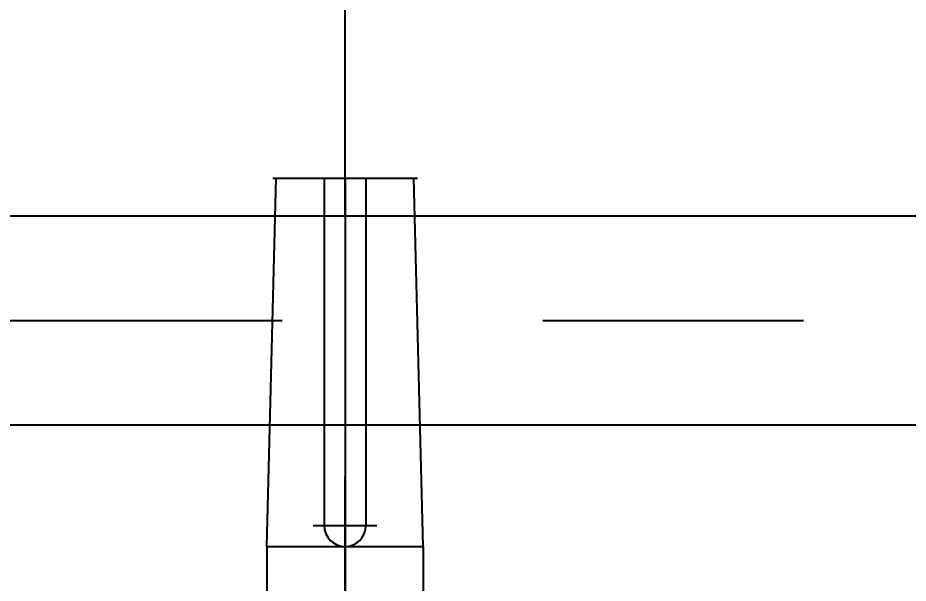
# Model space of a CAD drawing. Extents: x 1427168 to 1936200, y 1176778 to 1377202.
# Drawn here: x 1638816 to 1639671, y 1362903 to 1363445 of the extents above; entities that cross this region are included whole.
import ezdxf
from ezdxf.lldxf.tags import DXFTag

# ---------------------------------------------------------------- set-up
doc = ezdxf.new("R2010")
doc.units = 0
doc.header["$LTSCALE"] = 1000
doc.header["$MEASUREMENT"] = 0
doc.linetypes.add('CENTER', pattern=[2, 1.25, -0.25, 0.25, -0.25])
doc.linetypes.add('DOTE', pattern=[2.42, 2, -0.2, 0.02, -0.2])
doc.layers.get('0').update_dxf_attribs({"linetype": 'CONTINUOUS'})
doc.layers.get('DEFPOINTS').update_dxf_attribs({"linetype": 'CONTINUOUS'})
for name, color, linetype in [('01粗实线层', 7, 'CONTINUOUS'), ('1轮廓实线层', 7, 'CONTINUOUS'), ('DOTE', 1, 'DOTE'), ('MAIN', 7, 'CONTINUOUS'), ('中心线', 1, 'ACAD_ISO04W100'), ('粗实线', 7, 'CONTINUOUS')]:
    doc.layers.add(name, color=color, linetype=linetype)
doc.styles.add('TH_GBDIM', font='romans.shx', dxfattribs={"width": 0.8, "bigfont": 'gbcbig.shx'})
tags = doc.linetypes.add('ACAD_ISO04W100', pattern=[30, 24, -3, 0, -3]).pattern_tags.tags
tags[10:11] = [DXFTag(74, 4), DXFTag(75, 0), DXFTag(340, '0'), DXFTag(46, 1.0), DXFTag(50, 0.0), DXFTag(44, 0.0), DXFTag(45, 0.0)]
tags[8:9] = [DXFTag(74, 4), DXFTag(75, 0), DXFTag(340, '0'), DXFTag(46, 1.0), DXFTag(50, 0.0), DXFTag(44, 0.0), DXFTag(45, 0.0)]
tags[6:7] = [DXFTag(74, 4), DXFTag(75, 0), DXFTag(340, '0'), DXFTag(46, 1.0), DXFTag(50, 0.0), DXFTag(44, 0.0), DXFTag(45, 0.0)]
tags[4:5] = [DXFTag(74, 4), DXFTag(75, 0), DXFTag(340, '0'), DXFTag(46, 1.0), DXFTag(50, 0.0), DXFTag(44, 0.0), DXFTag(45, 0.0)]
doc.dimstyles.new('TH_GBDIM', dxfattribs={"dimscale": 120, "dimtxt": 4, "dimasz": 2, "dimexe": 2, "dimexo": 0, "dimgap": 1.5, "dimtad": 1, "dimdec": 0, "dimzin": 0, "dimtxsty": 'TH_GBDIM', "dimblk": 'ARCHTICK', "dimcen": 2.5, "dimclrd": 130, "dimclre": 130, "dimclrt": 3, "dimazin": 3, "dimtfac": 0.714286, "dimtdec": 0, "dimtmove": 0, "dimatfit": 3, "dimtzin": 0})

# ---------------------------------------------------------------- blocks, each defined once
blk = doc.blocks.new('_ARCHTICK')
at = {"color": 0, "linetype": 'BYBLOCK', "const_width": 0.15}
blk.add_lwpolyline([(-0.5, -0.5), (0.5, 0.5)], dxfattribs=at)
blk = doc.blocks.new('*D392')
at = {"layer": '01粗实线层', "color": 130}
for p, q in [((1634422.72, 1363038.95), (1634422.72, 1367944.23)), ((1643837.84, 1363038.95), (1643837.84, 1367944.23)), ((1634422.72, 1367704.23), (1643837.84, 1367704.23))]:
    blk.add_line(p, q, dxfattribs=at)
at = {"layer": 'DEFPOINTS', "color": 0}
for p in [(1643837.84, 1367704.23), (1634422.72, 1363038.95), (1643837.84, 1363038.95)]:
    blk.add_point(p, dxfattribs=at)
at = {"layer": '01粗实线层', "color": 130, "xscale": 240, "yscale": 240, "zscale": 240, "rotation": 180}
blk.add_blockref('_ARCHTICK', (1634422.72, 1367704.23), dxfattribs=at)
at = {"layer": '01粗实线层', "color": 130, "xscale": 240, "yscale": 240, "zscale": 240}
blk.add_blockref('_ARCHTICK', (1643837.84, 1367704.23), dxfattribs=at)
at = {"layer": '01粗实线层', "color": 3, "insert": (1639130.28, 1368064.23), "char_height": 480, "attachment_point": 5, "style": 'TH_GBDIM'}
blk.add_mtext('{%%c6000}{}{}', dxfattribs=at)

msp = doc.modelspace()

# ---------------------------------------------------------------- linework, layer by layer
at = {"color": 0}
msp.add_lwpolyline([(1639967.58, 1363055), (1639967.58, 1363255.05), (1638309.25, 1363255.05), (1638309.25, 1363055)], close=True, dxfattribs=at)
msp.add_arc((1639130.32, 1362958.17), 20, 180, 0)
at = {"layer": '1轮廓实线层', "color": 0, "linetype": 'CENTER', "ltscale": 10}
for p, q in [((1639110.32, 1363291.55), (1639110.32, 1362958.17)), ((1639150.32, 1363291.55), (1639150.32, 1362958.17))]:
    msp.add_line(p, q, dxfattribs=at)
at = {"layer": 'DOTE', "linetype": 'CENTER'}
for p, q in [((1639130.32, 1345255.66), (1639130.32, 1366789.5)), ((1633820.14, 1363155.03), (1644533.83, 1363155.03))]:
    msp.add_line(p, q, dxfattribs=at)
at = {"layer": 'MAIN'}
for p, q in [((1639055.32, 1362938.17), (1639055.32, 1362845.15)), ((1639205.32, 1362938.17), (1639205.32, 1362845.15))]:
    msp.add_line(p, q, dxfattribs=at)
at = {"layer": '中心线', "linetype": 'CENTER', "ltscale": 50}
msp.add_line((1639130.32, 1363291.55), (1639130.32, 1361794.37), dxfattribs=at)
at = {"layer": '中心线', "ltscale": 50}
msp.add_line((1639099.59, 1362958.17), (1639160.97, 1362958.17), dxfattribs=at)
at = {"layer": '粗实线'}
for p, q in [((1639055.32, 1362938.17), (1639064.37, 1363291.55)), ((1639060.96, 1363291.55), (1639199.69, 1363291.55)), ((1639205.32, 1362938.17), (1639196.27, 1363291.55)), ((1639055.32, 1362958.17), (1639055.84, 1362958.17)), ((1639204.81, 1362958.17), (1639205.32, 1362958.17)), ((1639055.32, 1362938.17), (1639205.32, 1362938.17))]:
    msp.add_line(p, q, dxfattribs=at)

# ---------------------------------------------------------------- dimensions: what is measured, and where the dimension line sits
at = {"layer": '01粗实线层', "color": 0}
dim = msp.add_linear_dim(base=(1643837.84, 1367704.23), p1=(1634422.72, 1363038.95), p2=(1643837.84, 1363038.95), text='{%%c6000}{}{}', dimstyle='TH_GBDIM', override={"dimgap": 1, "dimtad": 1, "dimjust": 0, "dimdec": 0, "dimlfac": 1, "dimse1": 0, "dimse2": 0, "dimsd1": 0, "dimsd2": 0}, dxfattribs=at)
dim.commit()
dim.dimension.update_dxf_attribs({"geometry": '*D392', "text_midpoint": (1639130.28, 1368064.23)})

doc.saveas('drawing.dxf')
